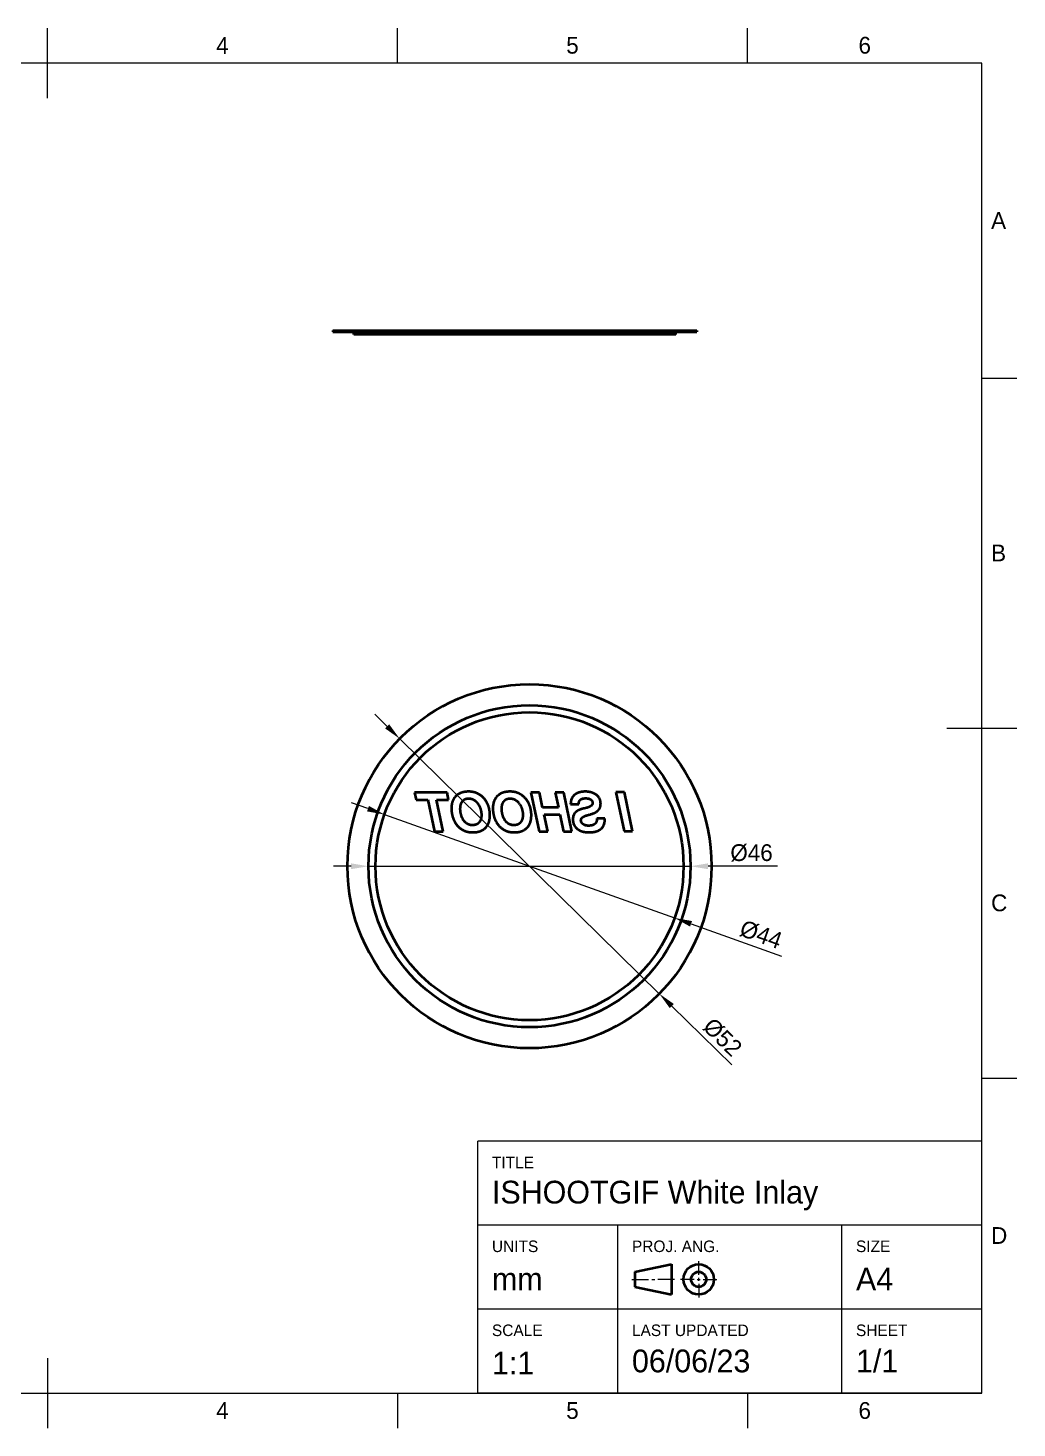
# Model space of a CAD drawing. Header units: millimetres. Extents: x 15 to 292, y 5 to 205.
# Drawn here: x 150.7 to 292, y 5 to 205 of the extents above; entities that cross this region are included whole.
import ezdxf

# ---------------------------------------------------------------- set-up
doc = ezdxf.new("R2010")
doc.units = ezdxf.units.MM
for name, color, linetype in [('Annotations', 7, 'Continuous'), ('Border', 7, 'Continuous'), ('Geometries', 7, 'Continuous')]:
    doc.layers.add(name, color=color, linetype=linetype)
doc.styles.add('Shapr0', font='txt', dxfattribs={"height": 2.3925})
doc.styles.add('Shapr1', font='txt', dxfattribs={"height": 2.3925})
doc.styles.add('Shapr6', font='txt', dxfattribs={"height": 2.3925})
doc.dimstyles.new('ISO-25', dxfattribs={"dimtxt": 2.5, "dimasz": 2.5, "dimexe": 1.25, "dimexo": 0.625, "dimtad": 1, "dimtxsty": 'Standard', "dimcen": 2.5, "dimadec": 0, "dimazin": 0, "dimtfac": 1, "dimtmove": 0, "dimatfit": 3, "dimfxl": 1, "dimarcsym": 0})

# ---------------------------------------------------------------- blocks, each defined once
blk = doc.blocks.new('*D4')
at = {"layer": 'Annotations', "color": 0, "linetype": 'Continuous', "lineweight": 15}
for p, q in [((196.87, 85.25), (194.37, 85.25)), ((199.37, 85.25), (245.37, 85.25)), ((257.8, 85.25), (247.87, 85.25))]:
    blk.add_line(p, q, dxfattribs=at)
at = {"layer": 'Annotations', "color": 0}
for points in [[(196.87, 84.83), (196.87, 85.67), (199.37, 85.25)], [(247.87, 85.67), (247.87, 84.83), (245.37, 85.25)]]:
    blk.add_solid(points, dxfattribs=at)
at = {"layer": 'Defpoints', "color": 0}
for p in [(199.37, 85.25), (245.37, 85.25)]:
    blk.add_point(p, dxfattribs=at)
at = {"layer": 'Annotations', "color": 0, "lineweight": 15, "insert": (254.08, 87.15), "char_height": 2.393, "attachment_point": 5, "style": 'Shapr6'}
blk.add_mtext('\\A1;%%c46', dxfattribs=at)
blk = doc.blocks.new('*D5')
at = {"layer": 'Annotations', "color": 0, "linetype": 'Continuous', "lineweight": 15}
for p, q in [((199.29, 93.48), (196.93, 94.32)), ((201.64, 92.64), (243.09, 77.86)), ((245.44, 77.02), (258.35, 72.42))]:
    blk.add_line(p, q, dxfattribs=at)
at = {"layer": 'Annotations', "color": 0}
for points in [[(199.15, 93.09), (199.43, 93.87), (201.64, 92.64)], [(245.58, 77.42), (245.3, 76.63), (243.09, 77.86)]]:
    blk.add_solid(points, dxfattribs=at)
at = {"layer": 'Defpoints', "color": 0}
for p in [(201.64, 92.64), (243.09, 77.86)]:
    blk.add_point(p, dxfattribs=at)
at = {"layer": 'Annotations', "color": 0, "lineweight": 15, "insert": (255.43, 75.48), "char_height": 2.393, "attachment_point": 5, "rotation": 340.3767, "style": 'Shapr6'}
blk.add_mtext('\\A1;%%c44', dxfattribs=at)
blk = doc.blocks.new('*D6')
at = {"layer": 'Annotations', "color": 0, "linetype": 'Continuous', "lineweight": 15}
for p, q in [((202.04, 105.23), (200.25, 106.98)), ((203.82, 103.47), (240.91, 67.03)), ((242.69, 65.28), (251.25, 56.86))]:
    blk.add_line(p, q, dxfattribs=at)
at = {"layer": 'Annotations', "color": 0}
for points in [[(201.75, 104.93), (202.33, 105.52), (203.82, 103.47)], [(242.99, 65.57), (242.4, 64.98), (240.91, 67.03)]]:
    blk.add_solid(points, dxfattribs=at)
at = {"layer": 'Defpoints', "color": 0}
for p in [(203.82, 103.47), (240.91, 67.03)]:
    blk.add_point(p, dxfattribs=at)
at = {"layer": 'Annotations', "color": 0, "lineweight": 15, "insert": (249.93, 60.82), "char_height": 2.393, "attachment_point": 5, "rotation": 315.4999, "style": 'Shapr6'}
blk.add_mtext('\\A1;%%c52', dxfattribs=at)
blk = doc.blocks.new('*U7')
at = {"layer": 'Border', "linetype": 'Continuous', "lineweight": 15}
for p, q in [((287, 46), (215, 46)), ((215, 10), (215, 46)), ((287, 10), (287, 46)), ((287, 34), (215, 34)), ((235, 10), (235, 34)), ((267, 10), (267, 34)), ((246.53, 26.88), (246.53, 28.83)), ((237, 26.23), (239.38, 26.23)), ((239.82, 26.23), (240.25, 26.23)), ((243.07, 26.23), (240.68, 26.23)), ((245.88, 26.23), (243.93, 26.23)), ((246.32, 26.23), (246.75, 26.23)), ((246.53, 26.02), (246.53, 26.45)), ((247.18, 26.23), (249.13, 26.23)), ((246.53, 25.58), (246.53, 23.63)), ((287, 22), (215, 22)), ((287, 10), (215, 10))]:
    blk.add_line(p, q, dxfattribs=at)
at = {"layer": 'Border', "linetype": 'Continuous', "lineweight": 40}
for p, q in [((237.43, 27.32), (242.63, 28.4)), ((242.63, 28.4), (242.63, 24.07)), ((237.43, 27.32), (237.43, 25.15)), ((237.43, 25.15), (242.63, 24.07))]:
    blk.add_line(p, q, dxfattribs=at)
for radius in [2.17, 1.08]:
    blk.add_circle((246.53, 26.23), radius, dxfattribs=at)

msp = doc.modelspace()

# ---------------------------------------------------------------- linework, layer by layer
at = {"layer": 'Border', "linetype": 'Continuous', "lineweight": 15}
for p, q in [((153.5, 195), (153.5, 205)), ((203.5, 200), (203.5, 205)), ((253.5, 200), (253.5, 205)), ((287, 200), (20, 200)), ((287, 10), (287, 200)), ((287, 155), (292, 155)), ((282, 105), (292, 105)), ((287, 55), (292, 55)), ((153.5, 15), (153.5, 5)), ((20, 10), (287, 10)), ((203.5, 10), (203.5, 5)), ((253.5, 10), (253.5, 5))]:
    msp.add_line(p, q, dxfattribs=at)
at = {"layer": 'Geometries', "linetype": 'Continuous', "lineweight": 40}
for p, q in [((194.25, 161.8), (194.25, 161.6)), ((194.25, 161.8), (246.25, 161.8)), ((194.25, 161.6), (197.25, 161.6)), ((197.25, 161.2), (197.25, 161.6)), ((197.25, 161.6), (243.25, 161.6)), ((243.25, 161.2), (197.25, 161.2)), ((243.25, 161.2), (243.25, 161.6)), ((243.25, 161.6), (246.25, 161.6)), ((246.25, 161.8), (246.25, 161.6)), ((210.588, 95.78), (205.949, 95.78)), ((205.949, 95.78), (206.167, 94.752)), ((206.167, 94.752), (207.833, 94.752)), ((207.833, 94.752), (208.783, 90.222)), ((209.063, 94.752), (210.806, 94.752)), ((210.012, 90.222), (209.063, 94.752)), ((210.806, 94.752), (210.588, 95.78)), ((223.788, 95.78), (222.558, 95.78)), ((222.558, 95.78), (223.733, 90.222)), ((224.239, 93.647), (223.788, 95.78)), ((226.041, 95.78), (226.037, 95.779)), ((226.037, 95.779), (226.488, 93.647)), ((227.267, 95.78), (226.041, 95.78)), ((228.434, 90.222), (227.267, 95.78)), ((228.242, 94.122), (229.402, 94.122)), ((235.923, 95.836), (234.693, 95.836)), ((234.693, 95.836), (235.868, 90.278)), ((237.09, 90.278), (235.923, 95.836)), ((226.488, 93.647), (224.239, 93.647)), ((224.963, 90.222), (224.457, 92.62)), ((224.457, 92.62), (226.706, 92.62)), ((226.706, 92.62), (227.212, 90.222)), ((233.138, 92.067), (231.978, 92.067)), ((208.783, 90.222), (210.012, 90.222)), ((223.733, 90.222), (224.963, 90.222)), ((227.212, 90.222), (228.434, 90.222)), ((235.868, 90.278), (237.09, 90.278))]:
    msp.add_line(p, q, dxfattribs=at)
at = {"layer": 'Geometries', "linetype": 'Continuous', "lineweight": 40, "flags": 128}
for points in [[(213.681, 95.912), (213.645, 95.912), (213.595, 95.911), (213.545, 95.91), (213.495, 95.908), (213.445, 95.905), (213.395, 95.902), (213.345, 95.898), (213.296, 95.893), (213.246, 95.887), (213.196, 95.881), (213.147, 95.874), (213.106, 95.868), (213.065, 95.861), (213.024, 95.853), (212.983, 95.845), (212.942, 95.837), (212.901, 95.828), (212.859, 95.817), (212.816, 95.806), (212.773, 95.795), (212.731, 95.782), (212.689, 95.769), (212.647, 95.756), (212.609, 95.742), (212.571, 95.729), (212.534, 95.714), (212.497, 95.699), (212.459, 95.683), (212.423, 95.667), (212.386, 95.65), (212.35, 95.632), (212.322, 95.617), (212.293, 95.602), (212.265, 95.587), (212.237, 95.57), (212.209, 95.554), (212.18, 95.536), (212.152, 95.518), (212.123, 95.499), (212.095, 95.479), (212.068, 95.46), (212.039, 95.438), (212.011, 95.416), (211.983, 95.394), (211.956, 95.371), (211.929, 95.347), (211.902, 95.323), (211.876, 95.299), (211.851, 95.274), (211.826, 95.248), (211.801, 95.222), (211.777, 95.196), (211.753, 95.169), (211.73, 95.142), (211.707, 95.114), (211.685, 95.086), (211.662, 95.055), (211.639, 95.023), (211.616, 94.991), (211.595, 94.959), (211.574, 94.926), (211.555, 94.895), (211.537, 94.865), (211.519, 94.834), (211.502, 94.802), (211.485, 94.771), (211.469, 94.739), (211.453, 94.706), (211.438, 94.674), (211.424, 94.641), (211.409, 94.609), (211.396, 94.576), (211.383, 94.542), (211.37, 94.509), (211.358, 94.475), (211.347, 94.441), (211.335, 94.405), (211.324, 94.369), (211.313, 94.332), (211.303, 94.295), (211.294, 94.258), (211.284, 94.215), (211.275, 94.173), (211.266, 94.13), (211.259, 94.087), (211.252, 94.044), (211.245, 94.001), (211.239, 93.958), (211.234, 93.914), (211.23, 93.871), (211.226, 93.827), (211.222, 93.784), (211.219, 93.74), (211.217, 93.697), (211.215, 93.653), (211.214, 93.61), (211.214, 93.566), (211.213, 93.523), (211.214, 93.479), (211.215, 93.423), (211.216, 93.367), (211.219, 93.311), (211.222, 93.255), (211.226, 93.199), (211.23, 93.148), (211.234, 93.098), (211.239, 93.048), (211.245, 92.998), (211.252, 92.948), (211.258, 92.898), (211.266, 92.848), (211.274, 92.798), (211.283, 92.749), (211.292, 92.699), (211.302, 92.65), (211.313, 92.6), (211.324, 92.551), (211.336, 92.502), (211.348, 92.453), (211.361, 92.405), (211.375, 92.356), (211.389, 92.308), (211.405, 92.257), (211.421, 92.206), (211.438, 92.156), (211.456, 92.106), (211.474, 92.056), (211.493, 92.006), (211.511, 91.963), (211.528, 91.92), (211.547, 91.878), (211.566, 91.836), (211.585, 91.794), (211.605, 91.752), (211.626, 91.71), (211.647, 91.669), (211.669, 91.628), (211.691, 91.587), (211.714, 91.547), (211.737, 91.507), (211.761, 91.467), (211.786, 91.428), (211.811, 91.389), (211.838, 91.349), (211.865, 91.309), (211.893, 91.269), (211.922, 91.23), (211.951, 91.191), (211.979, 91.156), (212.007, 91.12), (212.036, 91.086), (212.066, 91.051), (212.095, 91.017), (212.126, 90.984), (212.157, 90.951), (212.189, 90.919), (212.221, 90.887), (212.253, 90.856), (212.286, 90.825), (212.32, 90.795), (212.354, 90.765), (212.389, 90.736), (212.424, 90.708), (212.456, 90.683), (212.487, 90.658), (212.52, 90.634), (212.552, 90.611), (212.586, 90.588), (212.619, 90.565), (212.657, 90.541), (212.695, 90.517), (212.734, 90.493), (212.773, 90.47), (212.812, 90.448), (212.845, 90.43), (212.878, 90.412), (212.912, 90.395), (212.945, 90.378), (212.979, 90.361), (213.013, 90.345), (213.048, 90.33), (213.082, 90.315), (213.117, 90.301), (213.152, 90.287), (213.188, 90.274), (213.223, 90.261), (213.261, 90.248), (213.3, 90.235), (213.338, 90.223), (213.377, 90.212), (213.416, 90.201), (213.455, 90.191), (213.493, 90.182), (213.532, 90.173), (213.571, 90.164), (213.61, 90.156), (213.649, 90.149), (213.688, 90.142), (213.727, 90.136), (213.766, 90.13), (213.806, 90.125), (213.845, 90.12), (213.894, 90.115), (213.944, 90.11), (213.993, 90.106), (214.043, 90.103), (214.094, 90.101), (214.146, 90.099), (214.197, 90.098), (214.249, 90.098)], [(215.055, 94.118), (215.034, 94.149), (215.012, 94.18), (214.99, 94.211), (214.967, 94.241), (214.948, 94.265), (214.929, 94.288), (214.909, 94.311), (214.889, 94.334), (214.869, 94.356), (214.849, 94.378), (214.827, 94.4), (214.806, 94.421), (214.784, 94.442), (214.762, 94.463), (214.738, 94.484), (214.714, 94.506), (214.689, 94.526), (214.663, 94.547), (214.638, 94.567), (214.613, 94.585), (214.587, 94.604), (214.562, 94.622), (214.536, 94.639), (214.51, 94.656), (214.483, 94.673), (214.456, 94.689), (214.429, 94.704), (214.401, 94.719), (214.374, 94.733), (214.345, 94.747), (214.317, 94.759), (214.292, 94.77), (214.267, 94.78), (214.243, 94.789), (214.217, 94.798), (214.192, 94.807), (214.162, 94.816), (214.132, 94.825), (214.102, 94.833), (214.072, 94.841), (214.041, 94.847), (214.01, 94.854), (213.98, 94.859), (213.949, 94.864), (213.918, 94.869), (213.887, 94.873), (213.856, 94.876), (213.825, 94.879), (213.791, 94.881), (213.758, 94.883), (213.725, 94.884), (213.691, 94.884), (213.654, 94.884), (213.617, 94.884), (213.58, 94.882), (213.552, 94.881), (213.524, 94.879), (213.496, 94.876), (213.468, 94.873), (213.44, 94.869), (213.413, 94.865), (213.385, 94.861), (213.358, 94.855), (213.335, 94.85), (213.312, 94.845), (213.289, 94.839), (213.266, 94.833), (213.244, 94.826), (213.221, 94.819), (213.199, 94.811), (213.177, 94.803), (213.155, 94.794), (213.133, 94.785), (213.112, 94.775), (213.091, 94.765), (213.07, 94.754), (213.049, 94.742), (213.028, 94.731), (213.007, 94.718), (212.986, 94.705), (212.965, 94.691), (212.945, 94.677), (212.925, 94.662), (212.906, 94.648), (212.887, 94.633), (212.869, 94.618), (212.851, 94.603), (212.834, 94.587), (212.817, 94.571), (212.8, 94.554), (212.784, 94.537), (212.768, 94.52), (212.752, 94.502), (212.736, 94.483), (212.721, 94.463), (212.706, 94.443), (212.691, 94.423), (212.677, 94.403), (212.661, 94.378), (212.646, 94.353), (212.631, 94.328), (212.617, 94.303), (212.604, 94.277), (212.591, 94.251), (212.578, 94.224), (212.567, 94.197), (212.555, 94.169), (212.545, 94.141), (212.535, 94.112), (212.525, 94.084), (212.516, 94.053), (212.507, 94.022), (212.499, 93.99), (212.491, 93.959), (212.484, 93.927), (212.476, 93.888), (212.469, 93.848), (212.463, 93.809), (212.457, 93.769), (212.452, 93.729), (212.447, 93.689), (212.444, 93.648), (212.441, 93.608), (212.438, 93.565), (212.437, 93.522), (212.436, 93.479), (212.436, 93.436), (212.436, 93.394), (212.437, 93.352), (212.439, 93.311), (212.441, 93.269), (212.444, 93.227), (212.447, 93.186), (212.451, 93.144), (212.456, 93.103), (212.461, 93.061), (212.467, 93.02), (212.474, 92.979), (212.48, 92.937), (212.489, 92.888), (212.499, 92.839), (212.51, 92.79), (212.521, 92.741), (212.533, 92.693), (212.545, 92.649), (212.557, 92.606), (212.569, 92.563), (212.582, 92.52), (212.596, 92.478), (212.611, 92.435), (212.625, 92.397), (212.64, 92.359), (212.655, 92.321), (212.671, 92.283), (212.687, 92.246), (212.704, 92.209), (212.722, 92.172), (212.74, 92.135), (212.759, 92.099), (212.778, 92.063), (212.799, 92.027), (212.82, 91.99), (212.842, 91.955), (212.864, 91.919), (212.887, 91.884)], [(215.055, 94.118), (215.078, 94.082), (215.101, 94.045), (215.123, 94.008), (215.144, 93.97), (215.165, 93.932), (215.185, 93.894), (215.204, 93.855), (215.223, 93.816), (215.241, 93.776), (215.259, 93.736), (215.276, 93.695), (215.292, 93.654), (215.307, 93.613), (215.322, 93.57), (215.337, 93.528), (215.35, 93.486), (215.363, 93.443), (215.375, 93.4), (215.387, 93.357), (215.398, 93.314), (215.408, 93.27), (215.418, 93.227), (215.428, 93.183), (215.436, 93.14), (215.445, 93.096), (215.452, 93.052), (215.459, 93.008), (215.466, 92.961), (215.472, 92.914), (215.477, 92.868), (215.482, 92.821), (215.486, 92.774), (215.489, 92.734), (215.491, 92.694), (215.493, 92.654), (215.494, 92.614), (215.494, 92.575), (215.494, 92.535), (215.494, 92.495), (215.492, 92.455), (215.491, 92.423), (215.489, 92.391), (215.486, 92.359), (215.483, 92.327), (215.479, 92.296), (215.475, 92.263), (215.47, 92.23), (215.465, 92.197), (215.459, 92.164), (215.452, 92.131), (215.446, 92.102), (215.439, 92.073), (215.431, 92.044), (215.424, 92.016), (215.415, 91.987), (215.407, 91.959), (215.397, 91.931), (215.387, 91.903), (215.377, 91.875), (215.366, 91.847), (215.354, 91.82), (215.342, 91.793), (215.328, 91.764), (215.314, 91.736), (215.299, 91.708), (215.283, 91.681), (215.271, 91.66), (215.258, 91.639), (215.244, 91.619), (215.23, 91.598), (215.216, 91.578), (215.202, 91.558), (215.187, 91.539), (215.171, 91.519), (215.155, 91.5), (215.138, 91.481), (215.121, 91.463), (215.103, 91.445), (215.086, 91.428), (215.068, 91.411), (215.05, 91.395), (215.032, 91.38), (215.014, 91.365), (214.995, 91.35), (214.975, 91.336), (214.956, 91.322), (214.936, 91.308), (214.916, 91.295), (214.894, 91.282), (214.872, 91.269), (214.85, 91.257), (214.828, 91.245), (214.805, 91.234), (214.784, 91.224), (214.762, 91.214), (214.74, 91.205), (214.717, 91.196), (214.695, 91.188), (214.672, 91.18), (214.649, 91.173), (214.626, 91.166), (214.603, 91.16), (214.579, 91.154), (214.555, 91.149), (214.53, 91.144), (214.505, 91.139), (214.48, 91.135), (214.455, 91.132), (214.427, 91.128), (214.399, 91.125), (214.371, 91.123), (214.343, 91.121), (214.315, 91.119), (214.28, 91.118), (214.244, 91.117), (214.209, 91.117), (214.174, 91.118), (214.139, 91.12), (214.103, 91.122), (214.068, 91.125), (214.033, 91.128), (214.003, 91.132), (213.973, 91.137), (213.943, 91.141), (213.913, 91.147), (213.884, 91.153), (213.855, 91.16), (213.827, 91.167), (213.799, 91.174), (213.772, 91.182), (213.744, 91.191), (213.717, 91.2), (213.689, 91.21), (213.662, 91.221), (213.636, 91.232), (213.609, 91.243), (213.583, 91.256), (213.557, 91.269), (213.529, 91.283), (213.502, 91.298), (213.475, 91.314), (213.449, 91.33), (213.423, 91.347), (213.397, 91.365), (213.371, 91.383), (213.346, 91.401), (213.321, 91.419), (213.297, 91.438), (213.272, 91.458), (213.248, 91.478), (213.225, 91.498), (213.201, 91.519), (213.178, 91.54), (213.156, 91.561), (213.134, 91.583), (213.112, 91.605), (213.09, 91.627), (213.068, 91.652), (213.045, 91.677), (213.024, 91.702), (213.002, 91.728), (212.981, 91.754), (212.962, 91.779), (212.942, 91.805), (212.923, 91.831), (212.905, 91.857), (212.887, 91.884)], [(214.249, 90.098), (214.298, 90.098), (214.346, 90.099), (214.395, 90.1), (214.444, 90.102), (214.492, 90.105), (214.541, 90.108), (214.59, 90.112), (214.638, 90.116), (214.687, 90.121), (214.735, 90.127), (214.783, 90.134), (214.831, 90.141), (214.867, 90.147), (214.903, 90.153), (214.939, 90.16), (214.975, 90.167), (215.011, 90.175), (215.046, 90.183), (215.082, 90.192), (215.117, 90.201), (215.156, 90.211), (215.193, 90.222), (215.231, 90.234), (215.269, 90.246), (215.306, 90.258), (215.343, 90.272), (215.38, 90.286), (215.417, 90.3), (215.447, 90.313), (215.478, 90.326), (215.508, 90.34), (215.538, 90.354), (215.568, 90.368), (215.597, 90.383), (215.626, 90.399), (215.655, 90.415), (215.684, 90.431), (215.712, 90.448), (215.741, 90.465), (215.768, 90.483), (215.796, 90.501), (215.823, 90.52), (215.85, 90.539), (215.879, 90.56), (215.907, 90.581), (215.934, 90.603), (215.962, 90.626), (215.988, 90.649), (216.013, 90.671), (216.038, 90.693), (216.062, 90.716), (216.085, 90.739), (216.108, 90.762), (216.131, 90.786), (216.154, 90.811), (216.175, 90.835), (216.197, 90.861), (216.218, 90.886), (216.239, 90.912), (216.259, 90.938), (216.279, 90.965), (216.298, 90.992), (216.317, 91.019), (216.336, 91.049), (216.355, 91.079), (216.374, 91.109), (216.392, 91.14), (216.41, 91.171), (216.429, 91.206), (216.447, 91.241), (216.464, 91.277), (216.481, 91.313), (216.498, 91.35), (216.513, 91.387), (216.528, 91.424), (216.542, 91.461), (216.556, 91.498), (216.569, 91.536), (216.581, 91.574), (216.593, 91.612), (216.604, 91.652), (216.615, 91.693), (216.626, 91.734), (216.636, 91.775), (216.643, 91.809), (216.651, 91.844), (216.658, 91.879), (216.664, 91.914), (216.672, 91.961), (216.679, 92.008), (216.686, 92.056), (216.692, 92.103), (216.697, 92.15), (216.701, 92.198), (216.705, 92.245), (216.709, 92.292), (216.711, 92.34), (216.713, 92.387), (216.715, 92.435), (216.716, 92.483), (216.716, 92.53), (216.716, 92.578), (216.716, 92.625), (216.715, 92.676), (216.713, 92.727), (216.71, 92.778), (216.707, 92.829), (216.704, 92.88), (216.699, 92.93), (216.694, 92.981), (216.689, 93.031), (216.683, 93.081), (216.676, 93.131), (216.668, 93.181), (216.66, 93.231), (216.652, 93.281), (216.642, 93.33), (216.632, 93.38), (216.621, 93.429), (216.61, 93.479), (216.598, 93.528), (216.585, 93.577), (216.572, 93.625), (216.558, 93.674), (216.543, 93.722), (216.528, 93.77), (216.512, 93.818), (216.498, 93.856), (216.485, 93.894), (216.471, 93.932), (216.456, 93.97), (216.441, 94.008), (216.426, 94.045), (216.41, 94.082), (216.394, 94.119), (216.376, 94.159), (216.358, 94.198), (216.339, 94.237), (216.32, 94.276), (216.3, 94.314), (216.279, 94.353), (216.258, 94.391), (216.237, 94.428), (216.215, 94.466), (216.193, 94.503), (216.17, 94.54), (216.147, 94.576), (216.123, 94.612), (216.099, 94.648), (216.074, 94.684), (216.049, 94.719), (216.023, 94.754), (215.997, 94.788), (215.968, 94.825), (215.939, 94.861), (215.91, 94.896), (215.88, 94.931), (215.849, 94.966), (215.818, 95), (215.788, 95.032), (215.758, 95.063), (215.727, 95.093), (215.696, 95.124), (215.664, 95.153), (215.632, 95.182), (215.6, 95.211), (215.567, 95.239), (215.534, 95.267), (215.5, 95.294), (215.466, 95.321), (215.431, 95.347), (215.396, 95.372), (215.361, 95.398), (215.325, 95.422), (215.289, 95.446), (215.252, 95.47), (215.216, 95.492), (215.175, 95.517), (215.134, 95.54), (215.093, 95.563), (215.052, 95.586), (215.01, 95.608), (214.968, 95.629), (214.932, 95.646), (214.895, 95.663), (214.859, 95.68), (214.822, 95.695), (214.784, 95.711), (214.747, 95.725), (214.709, 95.74), (214.672, 95.753), (214.633, 95.766), (214.595, 95.778), (214.557, 95.79), (214.518, 95.801), (214.479, 95.812), (214.44, 95.822), (214.401, 95.832), (214.362, 95.841), (214.323, 95.849), (214.283, 95.857), (214.241, 95.865), (214.198, 95.872), (214.155, 95.879), (214.111, 95.885), (214.068, 95.89), (214.025, 95.895), (213.982, 95.899), (213.939, 95.902), (213.896, 95.905), (213.853, 95.908), (213.81, 95.91), (213.767, 95.911), (213.724, 95.912), (213.681, 95.912)], [(219.598, 95.912), (219.55, 95.912), (219.502, 95.911), (219.455, 95.909), (219.407, 95.907), (219.359, 95.905), (219.312, 95.902), (219.264, 95.898), (219.217, 95.893), (219.169, 95.888), (219.122, 95.882), (219.075, 95.876), (219.028, 95.869), (218.981, 95.861), (218.934, 95.852), (218.887, 95.843), (218.852, 95.835), (218.817, 95.827), (218.782, 95.819), (218.748, 95.81), (218.71, 95.8), (218.673, 95.79), (218.637, 95.779), (218.6, 95.767), (218.563, 95.755), (218.527, 95.743), (218.49, 95.729), (218.454, 95.716), (218.416, 95.7), (218.378, 95.684), (218.34, 95.667), (218.303, 95.65), (218.273, 95.635), (218.244, 95.62), (218.215, 95.605), (218.186, 95.589), (218.157, 95.572), (218.129, 95.556), (218.1, 95.538), (218.073, 95.52), (218.045, 95.502), (218.018, 95.483), (217.989, 95.463), (217.961, 95.442), (217.933, 95.42), (217.906, 95.398), (217.879, 95.376), (217.854, 95.354), (217.829, 95.332), (217.805, 95.31), (217.781, 95.287), (217.757, 95.264), (217.734, 95.24), (217.712, 95.216), (217.69, 95.191), (217.668, 95.166), (217.646, 95.141), (217.626, 95.116), (217.605, 95.09), (217.585, 95.064), (217.565, 95.037), (217.546, 95.01), (217.526, 94.981), (217.506, 94.951), (217.487, 94.921), (217.469, 94.891), (217.451, 94.86), (217.431, 94.825), (217.411, 94.789), (217.393, 94.753), (217.375, 94.716), (217.357, 94.679), (217.341, 94.642), (217.325, 94.605), (217.309, 94.567), (217.294, 94.53), (217.28, 94.491), (217.267, 94.453), (217.254, 94.414), (217.244, 94.382), (217.235, 94.349), (217.226, 94.316), (217.217, 94.282), (217.209, 94.249), (217.199, 94.207), (217.19, 94.165), (217.182, 94.122), (217.174, 94.08), (217.167, 94.037), (217.161, 93.994), (217.155, 93.951), (217.15, 93.908), (217.146, 93.865), (217.142, 93.822), (217.139, 93.779), (217.136, 93.736), (217.134, 93.692), (217.132, 93.649), (217.131, 93.606), (217.13, 93.563), (217.13, 93.52), (217.13, 93.476), (217.131, 93.421), (217.133, 93.365), (217.136, 93.31), (217.139, 93.254), (217.142, 93.199), (217.147, 93.142), (217.152, 93.086), (217.158, 93.03), (217.165, 92.974), (217.172, 92.918), (217.181, 92.862), (217.19, 92.806), (217.199, 92.75), (217.21, 92.695), (217.221, 92.639), (217.233, 92.584), (217.246, 92.529), (217.26, 92.474), (217.274, 92.419), (217.289, 92.365), (217.303, 92.317), (217.317, 92.27), (217.332, 92.223), (217.348, 92.176), (217.364, 92.13), (217.381, 92.083), (217.396, 92.042), (217.413, 92), (217.429, 91.959), (217.446, 91.918), (217.464, 91.877), (217.482, 91.836), (217.501, 91.796), (217.52, 91.756), (217.54, 91.716), (217.56, 91.676), (217.581, 91.637), (217.602, 91.598), (217.624, 91.559), (217.646, 91.52), (217.669, 91.482), (217.692, 91.444), (217.716, 91.406), (217.741, 91.369), (217.767, 91.33), (217.794, 91.291), (217.822, 91.253), (217.85, 91.215), (217.879, 91.177), (217.908, 91.14), (217.936, 91.105), (217.965, 91.071), (217.994, 91.038), (218.024, 91.004), (218.054, 90.972), (218.085, 90.939), (218.116, 90.908), (218.148, 90.877), (218.18, 90.846), (218.213, 90.816), (218.247, 90.786), (218.28, 90.757), (218.315, 90.729), (218.349, 90.701), (218.384, 90.673), (218.42, 90.647), (218.456, 90.62), (218.492, 90.595), (218.523, 90.574), (218.553, 90.554), (218.584, 90.534), (218.615, 90.514), (218.647, 90.495), (218.678, 90.476), (218.71, 90.458), (218.742, 90.44), (218.776, 90.422), (218.81, 90.404), (218.845, 90.386), (218.879, 90.369), (218.914, 90.353), (218.949, 90.337), (218.985, 90.321), (219.02, 90.306), (219.056, 90.292), (219.092, 90.278), (219.128, 90.265), (219.165, 90.252), (219.201, 90.24), (219.238, 90.228), (219.275, 90.217), (219.312, 90.207), (219.349, 90.197), (219.387, 90.187), (219.427, 90.178), (219.468, 90.168), (219.509, 90.16), (219.55, 90.152), (219.591, 90.145), (219.632, 90.138), (219.676, 90.131), (219.72, 90.125), (219.764, 90.12), (219.808, 90.115), (219.852, 90.111), (219.897, 90.107), (219.941, 90.104), (219.986, 90.102), (220.031, 90.1), (220.076, 90.099), (220.121, 90.098), (220.166, 90.098)], [(220.971, 94.118), (220.95, 94.149), (220.929, 94.18), (220.906, 94.211), (220.884, 94.241), (220.865, 94.265), (220.846, 94.288), (220.826, 94.311), (220.806, 94.334), (220.786, 94.356), (220.765, 94.378), (220.744, 94.4), (220.723, 94.421), (220.701, 94.442), (220.679, 94.463), (220.655, 94.484), (220.63, 94.506), (220.605, 94.526), (220.58, 94.547), (220.555, 94.567), (220.529, 94.585), (220.504, 94.604), (220.478, 94.622), (220.453, 94.639), (220.426, 94.656), (220.4, 94.673), (220.373, 94.689), (220.346, 94.704), (220.318, 94.719), (220.29, 94.733), (220.262, 94.747), (220.233, 94.759), (220.209, 94.77), (220.184, 94.78), (220.159, 94.789), (220.134, 94.798), (220.109, 94.807), (220.079, 94.816), (220.049, 94.825), (220.019, 94.833), (219.988, 94.841), (219.958, 94.847), (219.927, 94.854), (219.896, 94.859), (219.866, 94.864), (219.835, 94.869), (219.804, 94.873), (219.772, 94.876), (219.741, 94.879), (219.708, 94.881), (219.675, 94.883), (219.641, 94.884), (219.608, 94.884), (219.571, 94.884), (219.534, 94.884), (219.496, 94.882), (219.468, 94.881), (219.441, 94.879), (219.413, 94.876), (219.385, 94.873), (219.357, 94.869), (219.329, 94.865), (219.302, 94.861), (219.274, 94.855), (219.251, 94.85), (219.228, 94.845), (219.206, 94.839), (219.183, 94.833), (219.16, 94.826), (219.138, 94.819), (219.116, 94.811), (219.094, 94.803), (219.072, 94.794), (219.05, 94.785), (219.029, 94.775), (219.007, 94.765), (218.986, 94.754), (218.966, 94.742), (218.945, 94.731), (218.924, 94.718), (218.903, 94.705), (218.882, 94.691), (218.861, 94.677), (218.841, 94.662), (218.822, 94.648), (218.804, 94.633), (218.786, 94.618), (218.768, 94.603), (218.751, 94.587), (218.733, 94.571), (218.717, 94.554), (218.7, 94.537), (218.684, 94.52), (218.669, 94.502), (218.653, 94.483), (218.638, 94.463), (218.623, 94.443), (218.608, 94.423), (218.594, 94.403), (218.578, 94.378), (218.563, 94.353), (218.548, 94.328), (218.534, 94.303), (218.52, 94.277), (218.507, 94.251), (218.495, 94.224), (218.484, 94.197), (218.472, 94.169), (218.461, 94.141), (218.451, 94.112), (218.442, 94.084), (218.432, 94.053), (218.424, 94.022), (218.416, 93.99), (218.408, 93.959), (218.401, 93.927), (218.393, 93.888), (218.386, 93.848), (218.379, 93.809), (218.373, 93.769), (218.368, 93.729), (218.364, 93.689), (218.36, 93.648), (218.357, 93.608), (218.355, 93.565), (218.353, 93.522), (218.352, 93.479), (218.352, 93.436), (218.353, 93.394), (218.354, 93.352), (218.355, 93.311), (218.358, 93.269), (218.361, 93.227), (218.364, 93.186), (218.368, 93.144), (218.373, 93.103), (218.378, 93.061), (218.384, 93.02), (218.39, 92.979), (218.397, 92.937), (218.406, 92.888), (218.416, 92.839), (218.427, 92.79), (218.438, 92.741), (218.45, 92.693), (218.461, 92.649), (218.473, 92.606), (218.486, 92.563), (218.499, 92.52), (218.513, 92.478), (218.528, 92.435), (218.542, 92.397), (218.557, 92.359), (218.572, 92.321), (218.588, 92.283), (218.604, 92.246), (218.621, 92.209), (218.639, 92.172), (218.657, 92.135), (218.676, 92.099), (218.695, 92.063), (218.715, 92.027), (218.737, 91.99), (218.758, 91.955), (218.781, 91.919), (218.804, 91.884)], [(220.971, 94.118), (220.995, 94.082), (221.017, 94.045), (221.039, 94.008), (221.061, 93.97), (221.081, 93.932), (221.101, 93.894), (221.121, 93.855), (221.139, 93.816), (221.158, 93.776), (221.175, 93.736), (221.192, 93.695), (221.208, 93.654), (221.224, 93.613), (221.239, 93.57), (221.253, 93.528), (221.267, 93.486), (221.28, 93.443), (221.292, 93.4), (221.304, 93.357), (221.315, 93.314), (221.325, 93.27), (221.335, 93.227), (221.344, 93.183), (221.353, 93.14), (221.361, 93.096), (221.369, 93.052), (221.376, 93.008), (221.383, 92.961), (221.389, 92.914), (221.394, 92.868), (221.399, 92.821), (221.403, 92.774), (221.405, 92.734), (221.408, 92.694), (221.409, 92.654), (221.41, 92.614), (221.411, 92.575), (221.411, 92.535), (221.41, 92.495), (221.409, 92.455), (221.408, 92.423), (221.405, 92.391), (221.403, 92.359), (221.4, 92.327), (221.396, 92.296), (221.392, 92.263), (221.387, 92.23), (221.381, 92.197), (221.375, 92.164), (221.369, 92.131), (221.362, 92.102), (221.356, 92.073), (221.348, 92.044), (221.34, 92.016), (221.332, 91.987), (221.323, 91.959), (221.314, 91.931), (221.304, 91.903), (221.293, 91.875), (221.282, 91.847), (221.271, 91.82), (221.258, 91.793), (221.245, 91.764), (221.231, 91.736), (221.216, 91.708), (221.2, 91.681), (221.187, 91.66), (221.174, 91.639), (221.161, 91.619), (221.147, 91.598), (221.133, 91.578), (221.118, 91.558), (221.103, 91.539), (221.088, 91.519), (221.072, 91.5), (221.055, 91.481), (221.038, 91.463), (221.02, 91.445), (221.003, 91.428), (220.985, 91.411), (220.967, 91.395), (220.949, 91.38), (220.93, 91.365), (220.911, 91.35), (220.892, 91.336), (220.872, 91.322), (220.853, 91.308), (220.832, 91.295), (220.811, 91.282), (220.789, 91.269), (220.767, 91.257), (220.745, 91.245), (220.722, 91.234), (220.701, 91.224), (220.679, 91.214), (220.656, 91.205), (220.634, 91.196), (220.611, 91.188), (220.589, 91.18), (220.566, 91.173), (220.543, 91.166), (220.519, 91.16), (220.496, 91.154), (220.472, 91.149), (220.447, 91.144), (220.422, 91.139), (220.397, 91.135), (220.372, 91.132), (220.344, 91.128), (220.316, 91.125), (220.288, 91.123), (220.26, 91.121), (220.232, 91.119), (220.196, 91.118), (220.161, 91.117), (220.126, 91.117), (220.091, 91.118), (220.055, 91.12), (220.02, 91.122), (219.985, 91.125), (219.95, 91.128), (219.92, 91.132), (219.89, 91.137), (219.86, 91.141), (219.83, 91.147), (219.8, 91.153), (219.772, 91.16), (219.744, 91.167), (219.716, 91.174), (219.688, 91.182), (219.661, 91.191), (219.633, 91.2), (219.606, 91.21), (219.579, 91.221), (219.552, 91.232), (219.526, 91.243), (219.5, 91.256), (219.474, 91.269), (219.446, 91.283), (219.419, 91.298), (219.392, 91.314), (219.366, 91.33), (219.339, 91.347), (219.314, 91.365), (219.288, 91.383), (219.263, 91.401), (219.238, 91.419), (219.213, 91.438), (219.189, 91.458), (219.165, 91.478), (219.141, 91.498), (219.118, 91.519), (219.095, 91.54), (219.073, 91.561), (219.05, 91.583), (219.028, 91.605), (219.007, 91.627), (218.984, 91.652), (218.962, 91.677), (218.94, 91.702), (218.919, 91.728), (218.898, 91.754), (218.878, 91.779), (218.859, 91.805), (218.84, 91.831), (218.822, 91.857), (218.804, 91.884)], [(220.166, 90.098), (220.22, 90.098), (220.275, 90.099), (220.329, 90.101), (220.384, 90.103), (220.438, 90.106), (220.483, 90.11), (220.528, 90.114), (220.573, 90.118), (220.618, 90.123), (220.662, 90.128), (220.707, 90.135), (220.751, 90.141), (220.796, 90.149), (220.84, 90.157), (220.884, 90.166), (220.928, 90.175), (220.972, 90.185), (221.016, 90.196), (221.059, 90.207), (221.102, 90.22), (221.14, 90.231), (221.178, 90.243), (221.216, 90.256), (221.253, 90.269), (221.29, 90.283), (221.327, 90.298), (221.364, 90.313), (221.401, 90.329), (221.437, 90.346), (221.473, 90.363), (221.509, 90.381), (221.544, 90.4), (221.58, 90.419), (221.614, 90.439), (221.642, 90.456), (221.669, 90.473), (221.696, 90.49), (221.722, 90.508), (221.749, 90.526), (221.776, 90.546), (221.804, 90.566), (221.831, 90.587), (221.857, 90.608), (221.883, 90.63), (221.911, 90.654), (221.938, 90.678), (221.964, 90.702), (221.99, 90.727), (222.016, 90.753), (222.041, 90.779), (222.065, 90.805), (222.089, 90.832), (222.113, 90.86), (222.136, 90.887), (222.158, 90.916), (222.18, 90.944), (222.202, 90.974), (222.222, 91.003), (222.243, 91.033), (222.261, 91.061), (222.278, 91.088), (222.295, 91.117), (222.312, 91.145), (222.328, 91.174), (222.344, 91.203), (222.36, 91.235), (222.376, 91.267), (222.392, 91.3), (222.407, 91.332), (222.421, 91.365), (222.435, 91.399), (222.448, 91.432), (222.461, 91.466), (222.473, 91.5), (222.485, 91.534), (222.496, 91.568), (222.507, 91.602), (222.517, 91.637), (222.526, 91.671), (222.536, 91.706), (222.545, 91.743), (222.554, 91.781), (222.562, 91.818), (222.57, 91.856), (222.577, 91.893), (222.584, 91.935), (222.591, 91.976), (222.597, 92.018), (222.603, 92.06), (222.608, 92.101), (222.613, 92.143), (222.617, 92.185), (222.621, 92.228), (222.624, 92.269), (222.626, 92.311), (222.629, 92.354), (222.63, 92.396), (222.632, 92.452), (222.633, 92.508), (222.633, 92.564), (222.633, 92.62), (222.631, 92.677), (222.629, 92.733), (222.627, 92.789), (222.623, 92.845), (222.619, 92.901), (222.615, 92.946), (222.61, 92.992), (222.605, 93.037), (222.599, 93.083), (222.593, 93.128), (222.586, 93.173), (222.579, 93.219), (222.571, 93.264), (222.563, 93.31), (222.554, 93.356), (222.544, 93.403), (222.534, 93.449), (222.523, 93.495), (222.511, 93.54), (222.499, 93.586), (222.487, 93.631), (222.474, 93.677), (222.46, 93.722), (222.446, 93.767), (222.431, 93.812), (222.415, 93.856), (222.399, 93.901), (222.383, 93.945), (222.365, 93.99), (222.346, 94.036), (222.327, 94.081), (222.308, 94.126), (222.287, 94.171), (222.267, 94.214), (222.246, 94.257), (222.224, 94.3), (222.202, 94.342), (222.179, 94.384), (222.155, 94.426), (222.131, 94.467), (222.107, 94.508), (222.081, 94.549), (222.055, 94.589), (222.029, 94.629), (222.002, 94.668), (221.974, 94.707), (221.946, 94.746), (221.917, 94.784), (221.891, 94.817), (221.865, 94.85), (221.838, 94.882), (221.811, 94.914), (221.783, 94.946), (221.755, 94.978), (221.724, 95.012), (221.691, 95.046), (221.659, 95.079), (221.625, 95.112), (221.591, 95.144), (221.557, 95.175), (221.522, 95.206), (221.487, 95.237), (221.451, 95.267), (221.414, 95.296), (221.377, 95.325), (221.34, 95.353), (221.302, 95.38), (221.264, 95.407), (221.225, 95.433), (221.191, 95.456), (221.155, 95.478), (221.12, 95.5), (221.084, 95.521), (221.048, 95.542), (221.012, 95.563), (220.978, 95.581), (220.943, 95.599), (220.908, 95.617), (220.874, 95.634), (220.838, 95.651), (220.803, 95.667), (220.767, 95.683), (220.732, 95.698), (220.696, 95.713), (220.659, 95.727), (220.623, 95.741), (220.586, 95.754), (220.549, 95.766), (220.512, 95.778), (220.475, 95.79), (220.437, 95.801), (220.4, 95.811), (220.362, 95.821), (220.322, 95.831), (220.281, 95.84), (220.24, 95.849), (220.199, 95.857), (220.158, 95.865), (220.116, 95.872), (220.073, 95.878), (220.031, 95.884), (219.988, 95.89), (219.945, 95.894), (219.902, 95.899), (219.859, 95.902), (219.816, 95.905), (219.772, 95.908), (219.729, 95.91), (219.685, 95.911), (219.641, 95.912), (219.598, 95.912)], [(231.13, 92.69), (231.182, 92.705), (231.235, 92.722), (231.287, 92.739), (231.339, 92.757), (231.391, 92.775), (231.443, 92.795), (231.491, 92.813), (231.54, 92.833), (231.588, 92.852), (231.617, 92.865), (231.645, 92.877), (231.674, 92.89), (231.702, 92.903), (231.73, 92.917), (231.758, 92.931), (231.786, 92.946), (231.813, 92.961), (231.84, 92.977), (231.867, 92.993), (231.895, 93.01), (231.922, 93.028), (231.949, 93.046), (231.975, 93.065), (232.001, 93.084), (232.023, 93.101), (232.045, 93.118), (232.066, 93.135), (232.087, 93.153), (232.107, 93.171), (232.127, 93.189), (232.147, 93.208), (232.166, 93.227), (232.185, 93.247), (232.204, 93.267), (232.223, 93.288), (232.241, 93.31), (232.259, 93.332), (232.276, 93.355), (232.293, 93.378), (232.308, 93.4), (232.323, 93.423), (232.338, 93.446), (232.352, 93.469), (232.366, 93.493), (232.379, 93.517), (232.392, 93.541), (232.405, 93.565), (232.416, 93.59), (232.428, 93.615), (232.437, 93.637), (232.446, 93.659), (232.454, 93.681), (232.462, 93.704), (232.469, 93.727), (232.476, 93.75), (232.483, 93.775), (232.489, 93.801), (232.495, 93.827), (232.501, 93.853), (232.505, 93.879), (232.511, 93.911), (232.516, 93.944), (232.52, 93.977), (232.523, 94.01), (232.526, 94.043), (232.528, 94.076), (232.529, 94.109), (232.53, 94.142), (232.531, 94.178), (232.531, 94.213), (232.53, 94.249), (232.529, 94.285), (232.527, 94.316), (232.525, 94.347), (232.522, 94.378), (232.519, 94.408), (232.515, 94.439), (232.511, 94.47), (232.506, 94.501), (232.5, 94.531), (232.494, 94.562), (232.488, 94.592), (232.481, 94.622), (232.473, 94.652), (232.466, 94.678), (232.458, 94.703), (232.45, 94.728), (232.442, 94.752), (232.433, 94.777), (232.422, 94.804), (232.411, 94.83), (232.4, 94.856), (232.388, 94.882), (232.375, 94.908), (232.362, 94.933), (232.348, 94.958), (232.333, 94.983), (232.318, 95.007), (232.303, 95.032), (232.283, 95.061), (232.263, 95.091), (232.242, 95.12), (232.221, 95.148), (232.201, 95.173), (232.181, 95.198), (232.16, 95.222), (232.139, 95.246), (232.118, 95.269), (232.093, 95.295), (232.068, 95.32), (232.042, 95.345), (232.015, 95.369), (231.988, 95.392), (231.961, 95.415), (231.933, 95.438), (231.904, 95.459), (231.881, 95.476), (231.858, 95.493), (231.834, 95.509), (231.81, 95.524), (231.786, 95.54), (231.753, 95.56), (231.72, 95.579), (231.686, 95.598), (231.652, 95.617), (231.62, 95.633), (231.588, 95.649), (231.555, 95.665), (231.522, 95.68), (231.489, 95.694), (231.455, 95.708), (231.422, 95.722), (231.388, 95.735), (231.354, 95.747), (231.319, 95.759), (231.285, 95.77), (231.25, 95.781), (231.215, 95.791), (231.18, 95.801), (231.145, 95.81), (231.11, 95.819), (231.075, 95.827), (231.04, 95.835), (230.993, 95.845), (230.947, 95.854), (230.901, 95.862), (230.854, 95.87), (230.808, 95.877), (230.762, 95.884), (230.717, 95.889), (230.671, 95.894), (230.625, 95.899), (230.579, 95.903), (230.534, 95.906), (230.488, 95.908), (230.442, 95.91), (230.396, 95.911), (230.35, 95.912), (230.304, 95.912), (230.258, 95.911), (230.212, 95.91), (230.166, 95.908), (230.12, 95.906), (230.075, 95.903), (230.029, 95.9), (229.983, 95.895), (229.934, 95.89), (229.885, 95.884), (229.837, 95.878), (229.8, 95.872), (229.764, 95.866), (229.727, 95.86), (229.691, 95.853), (229.651, 95.845), (229.611, 95.836), (229.571, 95.827), (229.532, 95.817), (229.5, 95.809), (229.469, 95.8), (229.437, 95.791), (229.406, 95.781), (229.375, 95.771), (229.344, 95.76), (229.313, 95.749), (229.283, 95.737), (229.252, 95.725), (229.222, 95.712), (229.191, 95.698), (229.16, 95.683), (229.129, 95.668), (229.098, 95.652), (229.068, 95.635), (229.04, 95.619), (229.012, 95.603), (228.984, 95.586), (228.957, 95.568), (228.93, 95.55), (228.904, 95.532), (228.878, 95.512), (228.852, 95.493), (228.827, 95.473), (228.802, 95.452), (228.777, 95.431), (228.753, 95.409), (228.728, 95.385), (228.704, 95.361), (228.68, 95.336), (228.657, 95.311), (228.637, 95.289), (228.618, 95.266), (228.6, 95.243), (228.581, 95.22), (228.564, 95.197), (228.546, 95.173), (228.53, 95.149), (228.513, 95.124), (228.497, 95.1), (228.482, 95.075), (228.467, 95.049), (228.452, 95.024), (228.438, 94.998), (228.424, 94.972), (228.411, 94.946), (228.397, 94.917), (228.384, 94.888), (228.371, 94.858), (228.359, 94.828), (228.348, 94.798), (228.338, 94.77), (228.329, 94.743), (228.32, 94.715), (228.312, 94.686), (228.305, 94.658), (228.296, 94.623), (228.288, 94.587), (228.28, 94.551), (228.274, 94.515), (228.268, 94.479), (228.263, 94.443), (228.258, 94.407), (228.254, 94.37), (228.251, 94.331), (228.248, 94.292), (228.245, 94.253), (228.244, 94.214), (228.243, 94.183), (228.242, 94.153), (228.242, 94.122)], [(229.402, 94.122), (229.401, 94.15), (229.401, 94.178), (229.402, 94.206), (229.403, 94.234), (229.404, 94.255), (229.406, 94.275), (229.409, 94.296), (229.411, 94.316), (229.414, 94.337), (229.418, 94.357), (229.422, 94.377), (229.427, 94.397), (229.432, 94.418), (229.439, 94.438), (229.445, 94.459), (229.453, 94.479), (229.46, 94.498), (229.469, 94.517), (229.478, 94.535), (229.487, 94.553), (229.497, 94.571), (229.508, 94.589), (229.519, 94.607), (229.53, 94.624), (229.543, 94.641), (229.557, 94.659), (229.57, 94.675), (229.585, 94.692), (229.598, 94.705), (229.611, 94.719), (229.625, 94.731), (229.639, 94.744), (229.653, 94.756), (229.667, 94.768), (229.682, 94.779), (229.698, 94.79), (229.714, 94.801), (229.73, 94.811), (229.747, 94.821), (229.764, 94.831), (229.786, 94.843), (229.808, 94.854), (229.831, 94.864), (229.854, 94.874), (229.877, 94.883), (229.9, 94.891), (229.924, 94.899), (229.947, 94.906), (229.972, 94.913), (229.998, 94.919), (230.023, 94.924), (230.049, 94.93), (230.078, 94.935), (230.107, 94.94), (230.136, 94.945), (230.165, 94.948), (230.195, 94.952), (230.232, 94.955), (230.269, 94.958), (230.306, 94.96), (230.343, 94.962), (230.372, 94.962), (230.402, 94.962), (230.431, 94.962), (230.461, 94.961), (230.491, 94.96), (230.522, 94.958), (230.554, 94.955), (230.586, 94.952), (230.617, 94.948), (230.649, 94.944), (230.676, 94.94), (230.703, 94.935), (230.73, 94.93), (230.757, 94.925), (230.784, 94.919), (230.811, 94.912), (230.837, 94.905), (230.864, 94.897), (230.885, 94.89), (230.907, 94.882), (230.928, 94.874), (230.949, 94.866), (230.97, 94.857), (230.99, 94.847), (231.01, 94.838), (231.029, 94.828), (231.049, 94.817), (231.068, 94.806), (231.087, 94.794), (231.106, 94.781), (231.124, 94.768), (231.142, 94.755), (231.159, 94.74), (231.173, 94.728), (231.187, 94.716), (231.2, 94.703), (231.213, 94.69), (231.225, 94.676), (231.237, 94.662), (231.249, 94.648), (231.26, 94.633), (231.269, 94.621), (231.278, 94.608), (231.287, 94.595), (231.295, 94.582), (231.303, 94.568), (231.311, 94.553), (231.318, 94.537), (231.325, 94.522), (231.331, 94.506), (231.337, 94.49), (231.343, 94.473), (231.348, 94.457), (231.352, 94.44), (231.356, 94.422), (231.36, 94.404), (231.363, 94.386), (231.365, 94.368), (231.368, 94.345), (231.369, 94.322), (231.371, 94.299), (231.371, 94.275), (231.371, 94.26), (231.37, 94.244), (231.369, 94.228), (231.368, 94.213), (231.366, 94.197), (231.363, 94.182), (231.36, 94.164), (231.356, 94.147), (231.351, 94.13), (231.345, 94.113), (231.34, 94.099), (231.334, 94.086), (231.328, 94.072), (231.321, 94.059), (231.314, 94.046), (231.305, 94.031), (231.295, 94.016), (231.285, 94.002), (231.274, 93.988), (231.262, 93.974), (231.249, 93.96), (231.237, 93.947), (231.223, 93.935), (231.204, 93.917), (231.184, 93.9), (231.163, 93.884), (231.142, 93.868), (231.121, 93.852), (231.099, 93.837), (231.077, 93.823), (231.055, 93.808), (231.032, 93.795), (231.01, 93.781), (230.985, 93.768), (230.961, 93.755), (230.936, 93.743), (230.911, 93.731), (230.886, 93.719), (230.852, 93.705), (230.817, 93.69), (230.783, 93.677), (230.748, 93.664), (230.713, 93.651), (230.678, 93.639), (230.643, 93.628), (230.607, 93.616), (230.572, 93.606), (230.536, 93.596), (230.5, 93.586), (230.464, 93.577), (230.428, 93.569), (230.392, 93.56), (230.356, 93.552), (230.167, 93.51), (230.048, 93.484)], [(230.048, 93.484), (230.001, 93.471), (229.954, 93.458), (229.907, 93.445), (229.86, 93.431), (229.813, 93.416), (229.767, 93.402), (229.72, 93.386), (229.674, 93.371), (229.628, 93.354), (229.581, 93.337), (229.535, 93.32), (229.49, 93.302), (229.459, 93.289), (229.428, 93.276), (229.397, 93.263), (229.367, 93.249), (229.336, 93.234), (229.307, 93.219), (229.277, 93.203), (229.248, 93.187), (229.219, 93.17), (229.19, 93.153), (229.162, 93.135), (229.134, 93.116), (229.111, 93.1), (229.088, 93.083), (229.065, 93.066), (229.043, 93.049), (229.021, 93.031), (229, 93.013), (228.979, 92.995), (228.959, 92.976), (228.939, 92.957), (228.92, 92.937), (228.901, 92.917), (228.882, 92.897), (228.864, 92.876), (228.847, 92.855), (228.83, 92.833), (228.812, 92.81), (228.795, 92.786), (228.779, 92.762), (228.763, 92.737), (228.748, 92.713), (228.735, 92.689), (228.721, 92.665), (228.709, 92.64), (228.696, 92.615), (228.685, 92.591), (228.674, 92.565), (228.663, 92.54), (228.653, 92.514), (228.644, 92.488), (228.635, 92.462), (228.626, 92.435), (228.618, 92.407), (228.611, 92.379), (228.604, 92.351), (228.598, 92.322), (228.592, 92.293), (228.587, 92.264), (228.583, 92.235), (228.578, 92.206), (228.575, 92.177), (228.572, 92.147), (228.568, 92.112), (228.566, 92.077), (228.564, 92.041), (228.562, 92.006), (228.562, 91.97), (228.561, 91.935), (228.561, 91.899), (228.562, 91.864), (228.563, 91.829), (228.565, 91.793), (228.567, 91.761), (228.57, 91.729), (228.573, 91.697), (228.577, 91.666), (228.581, 91.634), (228.586, 91.602), (228.591, 91.567), (228.598, 91.533), (228.605, 91.498), (228.613, 91.464), (228.62, 91.437), (228.628, 91.409), (228.635, 91.382), (228.644, 91.355), (228.653, 91.329), (228.662, 91.302), (228.672, 91.276), (228.683, 91.25), (228.694, 91.224), (228.705, 91.198), (228.718, 91.17), (228.732, 91.143), (228.746, 91.116), (228.761, 91.089), (228.777, 91.062), (228.795, 91.032), (228.814, 91.003), (228.834, 90.974), (228.854, 90.945), (228.874, 90.916), (228.896, 90.888), (228.917, 90.86), (228.94, 90.833), (228.962, 90.806), (228.986, 90.78), (229.009, 90.754), (229.034, 90.729), (229.055, 90.708), (229.076, 90.687), (229.098, 90.667), (229.121, 90.647), (229.143, 90.627), (229.167, 90.607), (229.191, 90.587), (229.216, 90.568), (229.241, 90.549), (229.266, 90.531), (229.292, 90.514), (229.323, 90.493), (229.354, 90.473), (229.386, 90.453), (229.419, 90.434), (229.451, 90.416), (229.484, 90.398), (229.517, 90.38), (229.551, 90.364), (229.584, 90.348), (229.618, 90.332), (229.656, 90.316), (229.694, 90.3), (229.732, 90.285), (229.771, 90.271), (229.809, 90.257), (229.849, 90.244), (229.889, 90.232), (229.929, 90.22), (229.97, 90.209), (230.01, 90.198), (230.05, 90.189), (230.091, 90.18), (230.131, 90.171), (230.172, 90.163), (230.213, 90.155), (230.254, 90.148), (230.294, 90.141), (230.335, 90.134), (230.376, 90.129), (230.418, 90.123), (230.459, 90.118), (230.5, 90.114), (230.541, 90.11), (230.583, 90.107), (230.624, 90.104), (230.665, 90.102), (230.707, 90.1), (230.748, 90.099), (230.79, 90.098), (230.831, 90.098), (230.886, 90.098), (230.942, 90.099), (230.997, 90.1), (231.057, 90.103), (231.117, 90.106), (231.177, 90.109), (231.222, 90.113), (231.267, 90.116), (231.312, 90.121), (231.357, 90.125), (231.408, 90.132), (231.459, 90.138), (231.511, 90.146), (231.562, 90.154), (231.603, 90.162), (231.643, 90.169), (231.684, 90.178), (231.724, 90.186), (231.765, 90.196), (231.805, 90.206), (231.845, 90.216), (231.885, 90.228), (231.925, 90.24), (231.964, 90.252), (231.999, 90.264), (232.033, 90.276), (232.067, 90.288), (232.101, 90.301), (232.134, 90.315), (232.167, 90.33), (232.196, 90.343), (232.225, 90.356), (232.253, 90.37), (232.281, 90.384), (232.309, 90.399), (232.336, 90.415), (232.364, 90.43), (232.391, 90.447), (232.417, 90.464), (232.444, 90.481), (232.471, 90.5), (232.497, 90.519), (232.523, 90.538), (232.549, 90.558), (232.574, 90.579), (232.598, 90.6), (232.621, 90.621), (232.644, 90.642), (232.666, 90.665), (232.688, 90.687), (232.71, 90.71), (232.73, 90.734), (232.751, 90.758), (232.77, 90.782), (232.79, 90.807), (232.809, 90.834), (232.828, 90.861), (232.847, 90.889), (232.864, 90.917), (232.881, 90.946), (232.896, 90.97), (232.909, 90.995), (232.922, 91.02), (232.935, 91.046), (232.947, 91.072), (232.962, 91.104), (232.976, 91.137), (232.99, 91.17), (233.002, 91.203), (233.014, 91.236), (233.026, 91.27), (233.036, 91.304), (233.046, 91.338), (233.057, 91.375), (233.066, 91.412), (233.075, 91.449), (233.083, 91.487), (233.09, 91.525), (233.097, 91.563), (233.104, 91.601), (233.109, 91.639), (233.115, 91.677), (233.119, 91.716), (233.123, 91.754), (233.127, 91.793), (233.13, 91.831), (233.132, 91.87), (233.135, 91.919), (233.137, 91.968), (233.138, 92.018), (233.138, 92.067)], [(231.978, 92.067), (231.979, 92.04), (231.98, 92.014), (231.981, 91.987), (231.98, 91.961), (231.98, 91.934), (231.979, 91.907), (231.977, 91.881), (231.975, 91.854), (231.973, 91.828), (231.969, 91.801), (231.965, 91.775), (231.961, 91.749), (231.956, 91.727), (231.951, 91.704), (231.946, 91.682), (231.94, 91.66), (231.933, 91.639), (231.926, 91.619), (231.919, 91.599), (231.911, 91.58), (231.903, 91.561), (231.894, 91.542), (231.885, 91.523), (231.875, 91.504), (231.865, 91.486), (231.854, 91.467), (231.842, 91.449), (231.83, 91.43), (231.817, 91.413), (231.804, 91.396), (231.791, 91.38), (231.777, 91.364), (231.763, 91.348), (231.749, 91.333), (231.734, 91.319), (231.718, 91.305), (231.702, 91.291), (231.685, 91.277), (231.667, 91.263), (231.649, 91.251), (231.631, 91.238), (231.612, 91.226), (231.593, 91.215), (231.574, 91.204), (231.555, 91.193), (231.535, 91.183), (231.51, 91.171), (231.485, 91.159), (231.459, 91.148), (231.433, 91.138), (231.406, 91.128), (231.378, 91.119), (231.35, 91.111), (231.322, 91.103), (231.291, 91.095), (231.261, 91.088), (231.23, 91.081), (231.199, 91.076), (231.167, 91.07), (231.128, 91.064), (231.089, 91.058), (231.05, 91.054), (231.011, 91.05), (230.972, 91.047), (230.932, 91.044), (230.893, 91.042), (230.853, 91.04), (230.825, 91.04), (230.797, 91.04), (230.769, 91.04), (230.741, 91.04), (230.713, 91.041), (230.685, 91.042), (230.656, 91.045), (230.627, 91.047), (230.599, 91.05), (230.57, 91.054), (230.542, 91.058), (230.513, 91.063), (230.485, 91.069), (230.457, 91.074), (230.428, 91.081), (230.4, 91.088), (230.371, 91.095), (230.343, 91.104), (230.314, 91.113), (230.286, 91.122), (230.258, 91.133), (230.234, 91.142), (230.21, 91.152), (230.186, 91.163), (230.163, 91.174), (230.14, 91.185), (230.117, 91.198), (230.094, 91.21), (230.072, 91.223), (230.054, 91.235), (230.036, 91.247), (230.018, 91.259), (230.001, 91.272), (229.984, 91.285), (229.966, 91.3), (229.948, 91.316), (229.93, 91.332), (229.913, 91.349), (229.897, 91.367), (229.88, 91.385), (229.865, 91.404), (229.849, 91.424), (229.835, 91.443), (229.821, 91.464), (229.81, 91.48), (229.8, 91.497), (229.791, 91.514), (229.782, 91.532), (229.774, 91.55), (229.766, 91.568), (229.759, 91.587), (229.752, 91.607), (229.747, 91.626), (229.741, 91.646), (229.737, 91.666), (229.733, 91.686), (229.73, 91.706), (229.727, 91.726), (229.725, 91.747), (229.723, 91.767), (229.722, 91.788), (229.721, 91.808), (229.721, 91.825), (229.721, 91.843), (229.722, 91.86), (229.723, 91.877), (229.725, 91.894), (229.727, 91.913), (229.73, 91.931), (229.734, 91.95), (229.739, 91.968), (229.743, 91.983), (229.748, 91.997), (229.753, 92.012), (229.759, 92.026), (229.765, 92.04), (229.772, 92.054), (229.779, 92.067), (229.786, 92.08), (229.794, 92.093), (229.803, 92.105), (229.812, 92.118), (229.822, 92.13), (229.832, 92.142), (229.842, 92.153), (229.853, 92.164), (229.871, 92.181), (229.889, 92.198), (229.907, 92.214), (229.926, 92.229), (229.945, 92.245), (229.964, 92.259), (229.984, 92.273), (230.005, 92.287), (230.026, 92.301), (230.048, 92.314), (230.07, 92.327), (230.092, 92.339), (230.116, 92.352), (230.14, 92.364), (230.164, 92.376), (230.188, 92.387), (230.213, 92.399), (230.244, 92.412), (230.275, 92.425), (230.307, 92.438), (230.338, 92.45), (230.381, 92.466), (230.423, 92.481), (230.466, 92.495), (230.509, 92.509), (230.552, 92.522), (230.595, 92.535), (230.681, 92.559), (230.768, 92.583), (230.854, 92.608), (230.946, 92.635), (231.038, 92.662), (231.13, 92.69)]]:
    msp.add_lwpolyline(points, dxfattribs=at)
at = {"layer": 'Geometries', "linetype": 'Continuous', "lineweight": 40}
for radius in [26, 23, 22]:
    msp.add_circle((222.365, 85.251), radius, dxfattribs=at)

# ---------------------------------------------------------------- block references
msp.add_blockref('*U7', (0, 0))

# ---------------------------------------------------------------- texts
at = {"layer": 'Border', "linetype": 'Continuous', "lineweight": 15, "char_height": 2.393, "width": 2.3925, "style": 'Shapr0'}
for s, insert, attachment_point in [('4', (178.5, 201.304), 8), ('5', (228.5, 201.304), 8), ('6', (270.25, 201.304), 8), ('A', (288.304, 177.5), 4), ('B', (288.304, 130), 4), ('C', (288.304, 80), 4), ('D', (288.304, 32.5), 4), ('4', (178.5, 8.696), 2), ('5', (228.5, 8.696), 2), ('6', (270.25, 8.696), 2)]:
    msp.add_mtext(s, dxfattribs=dict(at, insert=insert, attachment_point=attachment_point))
at = {"layer": 'Border', "linetype": 'Continuous', "lineweight": 15, "attachment_point": 1, "style": 'Shapr1'}
for s, insert, char_height in [('TITLE', (217, 43.75), 1.65), ('ISHOOTGIF White Inlay', (217, 40.32), 3.25), ('UNITS', (217, 31.783), 1.65), ('PROJ. ANG.', (237, 31.783), 1.65), ('SIZE', (269, 31.783), 1.65), ('mm', (217, 27.9), 3.25), ('A4', (269, 27.9), 3.25), ('SCALE', (217, 19.783), 1.65), ('LAST UPDATED', (237, 19.783), 1.65), ('SHEET', (269, 19.783), 1.65), ('06/06/23', (237, 16.204), 3.25), ('1/1', (269, 16.204), 3.25), ('1:1', (217, 15.9), 3.25)]:
    msp.add_mtext(s, dxfattribs=dict(at, insert=insert, char_height=char_height))

# ---------------------------------------------------------------- dimensions: what is measured, and where the dimension line sits
at = {"layer": 'Annotations', "linetype": 'Continuous', "lineweight": 15}
for p1, p2, picture, middle in [((203.821, 103.475), (240.91, 67.027), '*D6', (248.601, 59.47)), ((201.643, 92.639), (243.088, 77.863), '*D5', (254.791, 73.69))]:
    dim = msp.add_diameter_dim_2p(p1=p1, p2=p2, dimstyle='ISO-25', override={"dimscale": 1, "dimgap": 0.7, "dimdec": 2, "dimlfac": 1, "dimrnd": 0.01, "dimzin": 8, "dimdsep": 44, "dimtxsty": 'Shapr6', "dimcen": 2.5, "dimadec": 2, "dimtol": 0, "dimlim": 0, "dimtp": 0, "dimtm": 0, "dimtfac": 0.6, "dimtdec": 8, "dimtofl": 1, "dimfrac": 2, "dimtolj": 1, "dimlwd": 15, "dimlwe": 15}, dxfattribs=at)
    dim.commit()
    dim.dimension.update_dxf_attribs({"geometry": picture, "text_midpoint": middle, "dimtype": 163})
dim = msp.add_diameter_dim_2p(p1=(199.365, 85.251), p2=(245.365, 85.251), dimstyle='ISO-25', override={"dimscale": 1, "dimgap": 0.7, "dimdec": 2, "dimlfac": 1, "dimrnd": 0.01, "dimzin": 8, "dimdsep": 44, "dimtxsty": 'Shapr6', "dimcen": 2.5, "dimadec": 2, "dimtol": 0, "dimlim": 0, "dimtp": 0, "dimtm": 0, "dimtfac": 0.6, "dimtdec": 8, "dimtofl": 1, "dimfrac": 2, "dimtolj": 1, "dimlwd": 15, "dimlwe": 15}, dxfattribs=at)
dim.commit()
dim.dimension.update_dxf_attribs({"geometry": '*D4', "text_midpoint": (254.085, 87.147)})

doc.saveas('drawing.dxf')
